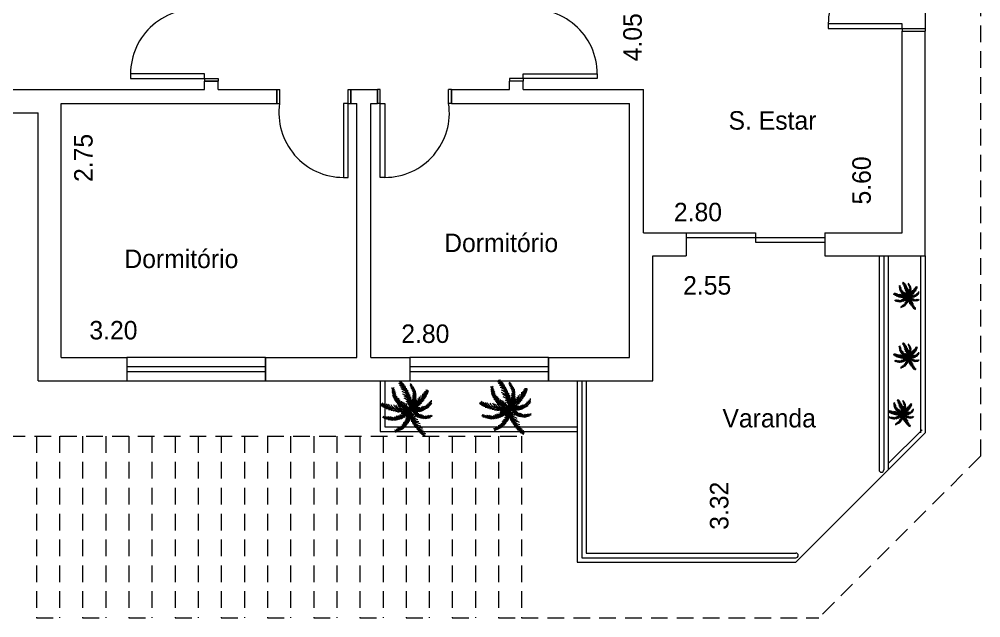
# Model space of a CAD drawing. Extents: x 0.2 to 15.9, y 0 to 13.5.
# Drawn here: x 5.49 to 15.89, y 0.01 to 6.49 of the extents above; entities that cross this region are included whole.
import ezdxf

# ---------------------------------------------------------------- set-up
doc = ezdxf.new("R2010")
doc.units = 0
doc.linetypes.add('ACAD_ISO02W100', pattern=[15, 12, -3])
doc.layers.get('0').update_dxf_attribs({"linetype": 'CONTINUOUS'})
doc.layers.get('DEFPOINTS').update_dxf_attribs({"linetype": 'CONTINUOUS'})
for name, color, linetype in [('BLOCO', 5, 'CONTINUOUS'), ('HACHURA', 1, 'CONTINUOUS'), ('PAREDE', 7, 'CONTINUOUS'), ('PONTILHADO', 8, 'ACAD_ISO02W100'), ('VEGETACAO', 3, 'CONTINUOUS')]:
    doc.layers.add(name, color=color, linetype=linetype)
doc.styles.add('PADRÃO', font='', dxfattribs={"height": 0.2})
doc.styles.get('PADRÃO').set_extended_font_data('AvantGarde Bk BT')
doc.dimstyles.new('PADRÃOS', dxfattribs={"dimtxt": 0.15, "dimasz": 0.1, "dimexe": 1.25, "dimexo": 0.625, "dimgap": 0.1, "dimtad": 0, "dimjust": 1, "dimzin": 1, "dimdsep": 46, "dimtxsty": 'PADRÃO', "dimcen": 2.5, "dimse1": 1, "dimse2": 1, "dimsd1": 1, "dimsd2": 1, "dimclrt": 1, "dimadec": 0, "dimazin": 0, "dimtfac": 1, "dimtdec": 4, "dimtmove": 0, "dimatfit": 3, "dimfxl": 1, "dimtolj": 1, "dimtzin": 0, "dimarcsym": 0})

# ---------------------------------------------------------------- blocks, each defined once
blk = doc.blocks.new('P80D15')
at = {"layer": 'BLOCO', "ltscale": 0.015}
for p, q in [((0, 0.15), (0, 0)), ((0, 0.15), (0.03, 0.15)), ((0.03, 0.15), (0.03, 0)), ((0.77, 0.15), (0.77, 0)), ((0.77, 0.15), (0.8, 0.15)), ((0.8, 0.15), (0.8, 0)), ((0, 0), (0.03, 0)), ((0.77, 0), (0.8, 0))]:
    blk.add_line(p, q, dxfattribs=at)
at = {"layer": 'BLOCO'}
blk.add_lwpolyline([(0.77, 0.15), (0.72, 0.15), (0.72, 0.95), (0.77, 0.95)], close=True, dxfattribs=at)
at = {"layer": 'BLOCO', "ltscale": 0.015}
blk.add_arc((0.72, 0.252), 0.698, 90, 188.4445, dxfattribs=at)
blk = doc.blocks.new('P80E15')
at = {"layer": 'BLOCO', "ltscale": 0.015}
for p, q in [((0.03, 0.15), (0, 0.15)), ((0, 0.15), (0, 0)), ((0.03, 0.15), (0.03, 0)), ((0.8, 0.15), (0.77, 0.15)), ((0.77, 0.15), (0.77, 0)), ((0.8, 0.15), (0.8, 0)), ((0.03, 0), (0, 0)), ((0.8, 0), (0.77, 0))]:
    blk.add_line(p, q, dxfattribs=at)
at = {"layer": 'BLOCO'}
blk.add_lwpolyline([(0.03, 0.15), (0.08, 0.15), (0.08, 0.95), (0.03, 0.95)], close=True, dxfattribs=at)
at = {"layer": 'BLOCO', "ltscale": 0.015}
blk.add_arc((0.08, 0.252), 0.698, 351.5555, 90, dxfattribs=at)
blk = doc.blocks.new('P80E25')
at = {"layer": 'BLOCO', "ltscale": 0.015}
for p, q in [((0.03, 0.25), (0, 0.25)), ((0, 0.25), (0, 0)), ((0.03, 0.25), (0.03, 0)), ((0.8, 0.25), (0.77, 0.25)), ((0.77, 0.25), (0.77, 0)), ((0.8, 0.25), (0.8, 0)), ((0.8, 0), (0, 0))]:
    blk.add_line(p, q, dxfattribs=at)
at = {"layer": 'BLOCO'}
blk.add_lwpolyline([(0.03, 0.25), (0.08, 0.25), (0.08, 1.05), (0.03, 1.05)], close=True, dxfattribs=at)
at = {"layer": 'BLOCO', "ltscale": 0.015}
blk.add_arc((0.08, 0.352), 0.698, 351.5555, 90, dxfattribs=at)
blk = doc.blocks.new('J15')
at = {"layer": 'BLOCO'}
for p, q in [((1.5, 0.25), (0, 0.25)), ((0, 0.25), (0, 0)), ((1.5, 0), (1.5, 0.25)), ((1.5, 0.15), (0, 0.15)), ((0, 0.1), (1.5, 0.1)), ((0, 0), (1.5, 0))]:
    blk.add_line(p, q, dxfattribs=at)
blk = doc.blocks.new('ESTAR')
at = {"layer": 'HACHURA', "ltscale": 0.015, "style": 'PADRÃO'}
blk.add_text('S. Estar', height=0.2, dxfattribs=at).set_placement((-0.425, -0.068))
blk = doc.blocks.new('DORMI')
at = {"layer": 'HACHURA', "ltscale": 0.015, "style": 'PADRÃO'}
blk.add_text('Dormitório', height=0.2, dxfattribs=at).set_placement((-0.516, -0.066))
blk = doc.blocks.new('*D37')
at = {"layer": 'DEFPOINTS', "color": 0, "linetype": 'ByBlock', "ltscale": 0.015}
for p in [(144.842, 150.686), (146.024, 150.686), (146.142, 146.636)]:
    blk.add_point(p, dxfattribs=at)
at = {"color": 1, "linetype": 'ByBlock', "ltscale": 0.015, "insert": (146.024, 147.202), "char_height": 0.2, "attachment_point": 5, "rotation": 90, "style": 'PADRÃO'}
blk.add_mtext('\\A1;4.05', dxfattribs=at)
blk = doc.blocks.new('*D38')
at = {"layer": 'DEFPOINTS', "color": 0, "linetype": 'ByBlock', "ltscale": 0.015}
for p in [(148.942, 145.309), (146.142, 145.086), (148.942, 145.086)]:
    blk.add_point(p, dxfattribs=at)
at = {"color": 1, "linetype": 'ByBlock', "ltscale": 0.015, "insert": (146.731, 145.309), "char_height": 0.2, "attachment_point": 5, "style": 'PADRÃO'}
blk.add_mtext('\\A1;2.80', dxfattribs=at)
blk = doc.blocks.new('*D39')
at = {"layer": 'DEFPOINTS', "color": 0, "linetype": 'ByBlock', "ltscale": 0.015}
for p in [(148.03, 150.686), (148.503, 150.686), (148.942, 145.086)]:
    blk.add_point(p, dxfattribs=at)
at = {"color": 1, "linetype": 'ByBlock', "ltscale": 0.015, "insert": (148.503, 145.652), "char_height": 0.2, "attachment_point": 5, "rotation": 90, "style": 'PADRÃO'}
blk.add_mtext('\\A1;5.60', dxfattribs=at)
blk = doc.blocks.new('*D42')
at = {"layer": 'DEFPOINTS', "color": 0, "linetype": 'ByBlock', "ltscale": 0.015}
for p in [(139.842, 146.486), (139.842, 143.736), (140.082, 143.736)]:
    blk.add_point(p, dxfattribs=at)
at = {"color": 1, "linetype": 'ByBlock', "ltscale": 0.015, "insert": (140.082, 145.896), "char_height": 0.2, "attachment_point": 5, "rotation": 90, "style": 'PADRÃO'}
blk.add_mtext('\\A1;2.75', dxfattribs=at)
blk = doc.blocks.new('*D43')
at = {"layer": 'DEFPOINTS', "color": 0, "linetype": 'ByBlock', "ltscale": 0.015}
for p in [(143.042, 144.03), (139.842, 143.736), (143.042, 143.736)]:
    blk.add_point(p, dxfattribs=at)
at = {"color": 1, "linetype": 'ByBlock', "ltscale": 0.015, "insert": (140.406, 144.03), "char_height": 0.2, "attachment_point": 5, "style": 'PADRÃO'}
blk.add_mtext('\\A1;3.20', dxfattribs=at)
blk = doc.blocks.new('*D44')
at = {"layer": 'DEFPOINTS', "color": 0, "linetype": 'ByBlock', "ltscale": 0.015}
for p in [(145.992, 143.992), (143.192, 143.736), (145.992, 143.736)]:
    blk.add_point(p, dxfattribs=at)
at = {"color": 1, "linetype": 'ByBlock', "ltscale": 0.015, "insert": (143.781, 143.992), "char_height": 0.2, "attachment_point": 5, "style": 'PADRÃO'}
blk.add_mtext('\\A1;2.80', dxfattribs=at)
blk = doc.blocks.new('*D45')
at = {"layer": 'DEFPOINTS', "color": 0, "linetype": 'ByBlock', "ltscale": 0.015}
for p in [(146.242, 144.836), (148.792, 144.836), (148.792, 144.515)]:
    blk.add_point(p, dxfattribs=at)
at = {"color": 1, "linetype": 'ByBlock', "ltscale": 0.015, "insert": (146.831, 144.515), "char_height": 0.2, "attachment_point": 5, "style": 'PADRÃO'}
blk.add_mtext('\\A1;2.55', dxfattribs=at)
blk = doc.blocks.new('*D46')
at = {"layer": 'DEFPOINTS', "color": 0, "linetype": 'ByBlock', "ltscale": 0.015}
for p in [(146.242, 144.836), (146.962, 141.519), (147.792, 141.519)]:
    blk.add_point(p, dxfattribs=at)
at = {"color": 1, "linetype": 'ByBlock', "ltscale": 0.015, "insert": (146.962, 142.131), "char_height": 0.2, "attachment_point": 5, "rotation": 90, "style": 'PADRÃO'}
blk.add_mtext('\\A1;3.32', dxfattribs=at)
blk = doc.blocks.new('COQUEIRO')
at = {"layer": 'VEGETACAO', "color": 3, "linetype": 'Continuous'}
blk.add_circle((0.049, -0.162), 0.00953, dxfattribs=at)
for centre, radius, start, end in [((-0.273, 0.458), 0.126, 185.1349, 217.5259), ((0.094, 0.463), 0.476, 182.9668, 259.2216), ((-0.215, 0.363), 0.16, 147.4511, 171.1195), ((-0.299, 0.331), 0.215, 52.6629, 75.7817), ((-0.259, 0.482), 0.0892, 38.1006, 73.5521), ((-0.297, 0.267), 0.246, 51.4822, 73.9367), ((-0.284, 0.512), 0.0956, 18.0047, 51.1933), ((-0.263, 0.278), 0.194, 39.1625, 73.1299), ((-0.285, 0.513), 0.111, 0.6626, 37.5314), ((-1.168, -0.101), 1.168, 3.5835, 33.6794), ((-0.27, 0.17), 0.26, 46.8609, 72.9794), ((-0.254, 0.492), 0.105, 349.125, 34.4798), ((-0.267, 0.444), 0.149, 349.0829, 34.1136), ((-0.298, 0.41), 0.204, 347.9478, 21.0006), ((-0.332, 0.373), 0.261, 347.4771, 14.0082), ((0.741, 1.47), 1.208, 231.9861, 234.0507), ((-0.313, 0.264), 0.414, 318.8188, 35.0736), ((-0.048, 0.361), 0.139, 46.9209, 70.5892), ((-0.055, 0.47), 0.0894, 12.9337, 47.4601), ((-0.018, 0.352), 0.114, 43.0502, 75.0053), ((-0.008, 0.332), 0.104, 31.0253, 71.1192), ((-0.059, 0.457), 0.109, 0.5145, 32.9054), ((-0.097, 0.416), 0.167, 2.0939, 19.9124), ((0.023, 0.417), 0.062, 335.9018, 29.9729), ((-0.023, 0.389), 0.117, 343.0876, 17.2837), ((-0.209, 0.448), 0.193, 198.128, 215.9464), ((-0.318, 0.364), 0.0712, 188.0675, 242.1386), ((-0.257, 0.371), 0.135, 200.7567, 234.9528), ((-0.273, 0.327), 0.111, 198.0801, 245.3084), ((-0.204, 0.355), 0.193, 207.8104, 244.988), ((-0.235, 0.333), 0.131, 143.0351, 174.9902), ((-0.166, 0.362), 0.237, 218.3341, 247.2059), ((-0.23, 0.309), 0.12, 146.9211, 187.0151), ((-0.204, 0.277), 0.13, 151.2763, 189.7632), ((-0.149, 0.26), 0.168, 166.1343, 195.0599), ((-0.128, 0.238), 0.166, 172.7381, 203.0098), ((-0.015, 0.231), 0.255, 180.5332, 200.9945), ((0.052, 0.239), 0.305, 184.3339, 203.7587), ((-0.219, 0.184), 0.185, 37.8311, 75.0496), ((-0.263, 0.022), 0.304, 46.4938, 70.6456), ((-0.19, 0.092), 0.181, 33.5502, 73.0784), ((-0.253, -0.041), 0.289, 38.7747, 63.7186), ((-0.322, 0.333), 0.276, 343.6236, 11.7485), ((-0.44, 0.277), 0.415, 346.7497, 9.4474), ((-0.468, 0.269), 0.466, 342.5956, 3.6479), ((-0.345, 0.224), 0.363, 335.5765, 3.9904), ((-0.508, 0.869), 1.015, 300.1574, 330.2533), ((-0.009, 0.296), 0.113, 28.2771, 66.7641), ((-0.038, 0.255), 0.146, 22.9804, 51.906), ((-0.164, 0.133), 0.265, 14.2817, 33.7065), ((-0.074, 0.154), 0.161, 0.7499, 35.1592), ((-0.04, 0.229), 0.144, 15.0306, 45.3023), ((-0.114, 0.163), 0.222, 17.0459, 37.5071), ((-0.087, 0.29), 0.234, 312.2404, 341.2164), ((-0.11, 0.326), 0.257, 320.0455, 341.677), ((-0.013, 0.295), 0.144, 317.5655, 358.3889), ((0.011, 0.368), 0.0962, 332.732, 19.9602), ((-0.051, 0.35), 0.168, 333.0524, 10.23), ((-0.081, 0.334), 0.206, 330.8344, 359.7063), ((0.022, 0.184), 0.158, 330.1241, 9.6524), ((-0.061, 0.214), 0.264, 343.0677, 7.2196), ((0.082, 0.242), 0.161, 334.405, 11.6236), ((0.185, 0.404), 0.227, 284.051, 310.5822), ((0.051, 0.277), 0.226, 343.4348, 9.5533), ((0.227, 0.391), 0.177, 284.5217, 317.5745), ((0.138, 0.313), 0.169, 335.7364, 9.7039), ((0.265, 0.381), 0.13, 285.6568, 330.6875), ((0.116, 0.335), 0.214, 348.0561, 10.5106), ((0.308, 0.389), 0.0913, 285.6989, 331.0537), ((0.166, 0.362), 0.187, 349.2369, 12.3557), ((0.312, 0.421), 0.0966, 297.2365, 334.1054), ((0.298, 0.389), 0.0776, 334.6746, 10.1261), ((0.312, 0.42), 0.0831, 314.5786, 347.7673), ((-0.583, 0.162), 0.0956, 230.2731, 263.4617), ((-0.584, 0.162), 0.111, 243.935, 280.8039), ((-0.548, 0.144), 0.0892, 207.9143, 243.3658), ((-0.409, 0.213), 0.215, 205.6847, 228.8035), ((-0.158, 1.15), 1.168, 247.7871, 277.883), ((-0.557, 0.136), 0.105, 246.9866, 292.3414), ((-0.513, 0.159), 0.149, 247.3528, 292.3836), ((-0.345, 0.223), 0.246, 207.5298, 229.9842), ((-0.349, 0.188), 0.194, 208.3365, 242.3039), ((-0.485, 0.196), 0.204, 260.4659, 293.5186), ((-0.245, 0.217), 0.26, 208.4871, 234.6056), ((-0.249, 0.164), 0.185, 206.4168, 243.6353), ((-0.098, 0.239), 0.304, 210.8208, 234.9726), ((-0.199, 0.279), 0.166, 219.6514, 260.4749), ((-0.476, -0.046), 0.476, 289.6767, 5.9315), ((-0.153, 0.153), 0.181, 208.388, 247.9163), ((-0.134, 0.375), 0.295, 236.3634, 257.9949), ((-0.129, 0.326), 0.269, 236.824, 265.8), ((-0.035, 0.241), 0.289, 217.7478, 242.6917), ((-0.117, 0.314), 0.275, 242.0966, 270.9498), ((-0.045, 0.195), 0.185, 182.8812, 217.2905), ((-0.045, 0.526), 0.51, 249.9963, 268.3797), ((-0.052, 0.162), 0.142, 182.7518, 227.4485), ((0.051, 0.241), 0.312, 220.1991, 235.6262), ((0.089, 0.195), 0.256, 192.2086, 217.6751), ((0.112, 0.197), 0.259, 193.5624, 222.692), ((-0.033, 0.127), 0.147, 227.1388, 254.0555), ((0.069, 0.142), 0.167, 191.4918, 237.4538), ((-0.236, -0.125), 0.312, 45.8402, 61.2673), ((-0.14, -0.02), 0.147, 27.4109, 54.3276), ((-0.273, 0.176), 0.302, 331.7284, 1.2298), ((-0.286, 0.135), 0.316, 332.7885, 358.0296), ((0.35, 0.221), 0.414, 212.1088, 288.3636), ((0.018, 0.275), 0.275, 269.3624, 294.6035), ((-0.183, 0.072), 0.225, 355.3484, 24.478), ((-0.252, 0.381), 0.444, 309.6606, 328.0441), ((-0.166, 0.083), 0.223, 0.3652, 25.8318), ((0.031, 0.128), 0.145, 272.5176, 318.4796), ((0.055, 0.281), 0.262, 268.3023, 297.8037), ((-0.052, 0.136), 0.124, 350.5919, 35.2886), ((-0.088, 0.275), 0.239, 307.0906, 335.9438), ((-0.046, 0.102), 0.128, 323.9848, 350.9015), ((0.065, 0.356), 0.316, 272.1505, 300.5643), ((0.009, 0.189), 0.225, 287.2794, 316.409), ((-0.165, 0.135), 0.271, 342.4141, 357.8413), ((0.026, 0.177), 0.223, 292.2962, 317.7628), ((0.051, 0.469), 0.405, 279.1695, 300.2219), ((-0.106, 0.181), 0.251, 335.3486, 0.2926), ((0.117, 0.091), 0.124, 282.5229, 327.2196), ((0.068, 0.45), 0.361, 283.3236, 306.0214), ((0.126, 0.119), 0.161, 292.6809, 327.0902), ((0.158, 0.381), 0.24, 280.1975, 308.3224), ((0.073, 0.195), 0.265, 306.2127, 325.6375), ((0.12, 0.159), 0.222, 308.9769, 329.4381), ((0.291, 0.192), 0.206, 262.7654, 291.6372), ((0.208, 0.115), 0.144, 306.9615, 337.2333), ((0.316, 0.171), 0.168, 264.9834, 302.161), ((0.233, 0.123), 0.146, 314.9114, 343.837), ((0.356, 0.12), 0.0962, 264.663, 311.8912), ((0.282, 0.112), 0.113, 320.2081, 358.6951), ((0.363, 0.159), 0.117, 275.0186, 309.2147), ((0.316, 0.124), 0.104, 322.9563, 3.0502), ((0.406, 0.127), 0.062, 267.8328, 321.9039), ((0.361, 0.238), 0.167, 294.0249, 311.8434), ((0.33, 0.14), 0.114, 334.9811, 6.9363), ((0.328, 0.172), 0.139, 338.8519, 2.5202), ((-0.543, -0.102), 0.103, 238.6493, 273.1756), ((-1.395, -1.3), 1.39, 52.0587, 54.1233), ((-0.399, 0.25), 0.476, 251.0358, 327.2906), ((-0.421, -0.075), 0.16, 215.5201, 239.1885), ((-0.401, -0.105), 0.131, 211.1041, 243.0592), ((-0.377, -0.109), 0.12, 214.9901, 255.0841), ((-0.456, 0.237), 0.261, 267.4582, 293.9893), ((-0.337, -0.097), 0.13, 219.3453, 257.8322), ((-0.415, 0.235), 0.276, 269.718, 297.8428), ((-0.301, -0.052), 0.168, 234.2033, 263.1289), ((-0.383, 0.362), 0.415, 272.019, 294.7167), ((-0.273, -0.041), 0.166, 240.8071, 271.0788), ((-0.402, -0.03), 0.237, 286.4031, 315.2749), ((-0.381, 0.391), 0.466, 277.8185, 298.8708), ((-0.224, 0.062), 0.255, 248.6022, 269.0635), ((-0.206, 0.127), 0.305, 252.4029, 271.8277), ((-0.337, -0.092), 0.166, 287.7204, 328.5439), ((-0.313, 0.279), 0.363, 277.476, 305.8899), ((-0.201, 0.021), 0.185, 250.9502, 285.3595), ((-0.402, 0.005), 0.295, 304.4324, 326.0639), ((-0.173, 0.002), 0.142, 250.8208, 295.5175), ((-0.355, -0.008), 0.269, 304.893, 333.869), ((-0.252, 0.218), 0.302, 280.2366, 309.738), ((-0.152, 0.144), 0.256, 260.2776, 285.7441), ((-0.145, 0.167), 0.259, 261.6314, 290.761), ((-0.339, -0.002), 0.275, 310.1656, 339.0188), ((-0.121, 0.096), 0.167, 259.5608, 305.5228), ((-0.214, 0.239), 0.316, 283.4369, 308.6779), ((-0.509, 0.144), 0.51, 318.0653, 336.4487), ((-0.145, -0.099), 0.142, 289.4618, 334.1584), ((-0.226, 0.048), 0.259, 300.2723, 329.4019), ((-0.217, 0.026), 0.256, 298.9185, 324.3851), ((-0.163, 0.007), 0.167, 298.2017, 344.1637), ((-0.281, -0.22), 0.269, 343.5339, 12.5099), ((-0.272, -0.206), 0.275, 348.8065, 17.6597), ((0.307, -0.181), 0.302, 160.3741, 189.8755), ((1.149, 0.228), 1.168, 192.2291, 222.325), ((0.385, -0.217), 0.363, 164.2222, 192.6361), ((0.108, 0.09), 0.145, 233.8766, 279.8386), ((0.146, -0.006), 0.147, 216.0566, 242.9733), ((0.225, 0.111), 0.312, 234.4859, 249.913), ((0.129, 0.151), 0.225, 248.6385, 277.768), ((0.514, -0.243), 0.466, 171.2413, 192.2936), ((0.254, 0.031), 0.289, 227.4204, 252.3643), ((0.271, 0.368), 0.444, 241.5916, 259.9751), ((0.296, 0.002), 0.239, 200.3806, 229.2339), ((0.134, 0.131), 0.223, 253.6553, 279.1219), ((0.152, 0.007), 0.124, 243.8819, 288.5786), ((0.31, -0.003), 0.234, 205.5304, 234.5064), ((0.233, 0.177), 0.239, 239.0216, 267.8748), ((0.177, 0.023), 0.161, 254.0399, 288.4492), ((0.351, 0.008), 0.257, 213.3355, 234.967), ((0.247, 0.182), 0.234, 244.1714, 273.1474), ((0.293, -0.076), 0.144, 210.8556, 251.679), ((0.182, 0.115), 0.265, 267.5717, 286.9965), ((0.272, 0.216), 0.257, 251.9764, 273.608), ((0.196, 0.059), 0.222, 270.3359, 290.7972), ((0.351, -0.022), 0.206, 224.1245, 252.9963), ((0.279, 0.115), 0.144, 249.4965, 290.3199), ((0.238, -0.031), 0.144, 268.3206, 298.5923), ((0.357, -0.055), 0.168, 226.3424, 263.52), ((0.262, -0.041), 0.146, 276.2705, 305.1961), ((0.356, -0.119), 0.0962, 226.022, 273.2503), ((0.294, -0.08), 0.113, 281.5672, 320.0541), ((0.386, -0.093), 0.117, 236.3776, 270.5737), ((0.328, -0.091), 0.104, 284.3154, 324.4093), ((0.4, -0.145), 0.062, 229.1918, 283.263), ((0.434, -0.03), 0.167, 255.384, 273.2024), ((0.349, -0.087), 0.114, 296.3402, 328.2953), ((0.367, -0.061), 0.139, 300.2109, 323.8793), ((-0.531, -0.093), 0.126, 253.2039, 285.5949), ((-0.498, -0.037), 0.193, 266.197, 284.0154), ((-0.46, -0.17), 0.0712, 256.1365, 310.2076), ((-0.444, -0.111), 0.135, 268.8257, 303.0218), ((-0.41, -0.141), 0.111, 266.1491, 313.3774), ((-0.41, -0.067), 0.193, 275.8794, 313.057), ((-0.212, -0.278), 0.13, 257.9862, 296.4732), ((-0.286, -0.356), 0.135, 307.4666, 341.6627), ((-0.211, -0.22), 0.168, 272.8443, 301.7699), ((-0.24, -0.358), 0.111, 304.7901, 352.0184), ((-0.196, -0.194), 0.166, 279.448, 309.7198), ((-0.287, -0.3), 0.193, 314.5204, 351.6979), ((-0.222, -0.084), 0.255, 287.2432, 307.7044), ((-0.249, -0.022), 0.305, 291.0438, 310.4686), ((-0.179, -0.102), 0.185, 289.5911, 324.0004), ((-0.304, -0.267), 0.237, 325.0441, 353.9159), ((-0.215, -0.274), 0.166, 326.3614, 7.1848), ((-0.326, -0.239), 0.295, 343.0734, 4.7049), ((0.487, -0.255), 0.415, 175.3954, 198.0931), ((0.212, -0.11), 0.181, 222.1958, 261.7241), ((0.274, -0.03), 0.304, 235.1395, 259.2913), ((0.379, -0.328), 0.276, 172.2693, 200.3941), ((0.255, -0.197), 0.185, 226.4768, 263.6953), ((0.395, -0.366), 0.261, 176.1228, 202.6539), ((0.303, -0.175), 0.26, 235.5066, 261.625), ((0.366, -0.407), 0.204, 176.5935, 209.6462), ((-0.291, -0.313), 0.16, 254.1611, 277.8294), ((-0.365, -0.397), 0.126, 291.8449, 324.2358), ((-0.257, -0.324), 0.131, 249.745, 281.7002), ((-0.235, -0.312), 0.12, 253.6311, 293.725), ((-0.374, -0.332), 0.193, 304.8379, 322.6564), ((-0.262, -0.412), 0.0712, 294.7774, 348.8486), ((0.312, -0.283), 0.194, 227.8082, 261.7756), ((0.341, -0.446), 0.149, 177.7285, 222.7593), ((0.344, -0.266), 0.246, 240.1279, 262.5823), ((0.335, -0.495), 0.105, 177.7707, 223.1255), ((0.356, -0.33), 0.215, 241.3086, 264.4274), ((0.369, -0.512), 0.111, 189.3083, 226.1771), ((0.339, -0.484), 0.0892, 226.7463, 262.1978), ((0.368, -0.511), 0.0956, 206.6504, 239.839)]:
    blk.add_arc(centre, radius, start, end, dxfattribs=at)
blk = doc.blocks.new('AV5')
at = {"layer": 'VEGETACAO', "xscale": 0.5, "yscale": 0.5, "zscale": 0.5}
blk.add_blockref('COQUEIRO', (-0.028, 0.096), dxfattribs=at)

msp = doc.modelspace()

# ---------------------------------------------------------------- linework, layer by layer
at = {"layer": 'BLOCO', "ltscale": 0.015}
for p, q in [((12.707, 4.178), (13.457, 4.178)), ((13.457, 4.178), (13.457, 4.078)), ((12.707, 4.128), (14.207, 4.128)), ((13.457, 4.078), (14.207, 4.078)), ((14.794, 3.928), (14.794, 1.612)), ((14.844, 3.928), (14.844, 1.612)), ((11.576, 2.578), (11.576, 0.662)), ((11.626, 2.578), (11.626, 0.712)), ((11.576, 0.662), (13.894, 0.662)), ((11.626, 0.712), (13.894, 0.712))]:
    msp.add_line(p, q, dxfattribs=at)
for centre, start, end in [((14.819, 1.612), 180, 0), ((13.894, 0.687), 270, 90)]:
    msp.add_arc(centre, 0.025, start, end, dxfattribs=at)
at = {"layer": 'PAREDE', "ltscale": 0.015}
for p, q in [((15.044, 4.178), (15.044, 6.361)), ((15.044, 6.361), (15.294, 6.361)), ((15.294, 3.928), (15.294, 6.361)), ((4.294, 5.728), (7.494, 5.728)), ((7.494, 5.728), (7.494, 5.819)), ((7.644, 5.819), (7.494, 5.819)), ((7.644, 5.728), (7.644, 5.819)), ((7.644, 5.728), (8.278, 5.728)), ((8.278, 5.728), (8.278, 5.578)), ((9.078, 5.728), (9.078, 5.578)), ((9.078, 5.728), (9.366, 5.728)), ((9.366, 5.728), (9.366, 5.578)), ((10.166, 5.728), (10.166, 5.578)), ((10.166, 5.728), (10.794, 5.728)), ((10.794, 5.728), (10.794, 5.819)), ((10.944, 5.819), (10.794, 5.819)), ((10.944, 5.728), (10.944, 5.819)), ((10.944, 5.728), (12.244, 5.728)), ((12.244, 4.178), (12.244, 5.728)), ((5.944, 2.828), (5.944, 5.578)), ((5.944, 5.578), (8.278, 5.578)), ((9.078, 5.578), (9.144, 5.578)), ((9.144, 2.828), (9.144, 5.578)), ((9.294, 2.828), (9.294, 5.578)), ((9.294, 5.578), (9.366, 5.578)), ((10.166, 5.578), (12.094, 5.578)), ((12.094, 2.828), (12.094, 5.578)), ((4.044, 5.478), (5.694, 5.478)), ((5.694, 2.578), (5.694, 5.478)), ((12.244, 4.178), (12.707, 4.178)), ((12.707, 4.178), (12.707, 3.928)), ((14.207, 4.178), (14.207, 3.928)), ((14.207, 4.178), (15.044, 4.178)), ((12.344, 3.928), (12.707, 3.928)), ((12.344, 2.578), (12.344, 3.928)), ((14.207, 3.928), (15.294, 3.928)), ((14.894, 3.928), (14.894, 2.338)), ((14.894, 3.928), (14.894, 1.612)), ((15.244, 3.928), (15.244, 2.012)), ((15.294, 3.928), (15.294, 2.012)), ((5.944, 2.828), (6.655, 2.828)), ((6.655, 2.828), (6.655, 2.578)), ((8.155, 2.828), (8.155, 2.578)), ((8.155, 2.828), (9.144, 2.828)), ((9.294, 2.828), (9.718, 2.828)), ((9.718, 2.828), (9.718, 2.578)), ((11.218, 2.828), (11.218, 2.578)), ((11.218, 2.828), (12.094, 2.828)), ((5.694, 2.578), (6.655, 2.578)), ((8.155, 2.578), (9.718, 2.578)), ((9.396, 2.578), (9.396, 2.028)), ((9.446, 2.578), (9.446, 2.078)), ((11.218, 2.578), (12.344, 2.578)), ((11.526, 2.578), (11.526, 0.612)), ((9.396, 2.028), (11.526, 2.028)), ((9.446, 2.078), (11.526, 2.078)), ((15.294, 2.012), (13.894, 0.612)), ((15.259, 2.047), (14.894, 1.682)), ((11.526, 0.612), (13.894, 0.612))]:
    msp.add_line(p, q, dxfattribs=at)
at = {"layer": 'PONTILHADO', "ltscale": 0.015}
for p, q in [((15.894, 1.763), (15.894, 9.077)), ((5.094, 1.978), (10.926, 1.978)), ((5.676, 1.978), (5.676, 0.012)), ((5.926, 1.978), (5.926, 0.012)), ((6.176, 1.978), (6.176, 0.012)), ((6.426, 1.978), (6.426, 0.012)), ((6.676, 1.978), (6.676, 0.012)), ((6.926, 1.978), (6.926, 0.012)), ((7.176, 1.978), (7.176, 0.012)), ((7.426, 1.978), (7.426, 0.012)), ((7.676, 1.978), (7.676, 0.012)), ((7.926, 1.978), (7.926, 0.012)), ((8.176, 1.978), (8.176, 0.012)), ((8.426, 1.978), (8.426, 0.012)), ((8.676, 1.978), (8.676, 0.012)), ((8.926, 1.978), (8.926, 0.012)), ((9.176, 1.978), (9.176, 0.012)), ((9.426, 1.978), (9.426, 0.012)), ((9.676, 1.978), (9.676, 0.012)), ((9.926, 1.978), (9.926, 0.012)), ((10.176, 1.978), (10.176, 0.012)), ((10.426, 1.978), (10.426, 0.012)), ((10.676, 1.978), (10.676, 0.012)), ((10.926, 1.978), (10.926, 0.012)), ((15.894, 1.763), (14.143, 0.012)), ((5.676, 0.012), (5.926, 0.012)), ((6.176, 0.012), (6.426, 0.012)), ((6.676, 0.012), (6.926, 0.012)), ((7.176, 0.012), (7.426, 0.012)), ((7.676, 0.012), (7.926, 0.012)), ((8.176, 0.012), (8.426, 0.012)), ((8.676, 0.012), (8.926, 0.012)), ((9.176, 0.012), (9.426, 0.012)), ((9.676, 0.012), (9.926, 0.012)), ((10.176, 0.012), (10.426, 0.012)), ((10.676, 0.012), (10.926, 0.012)), ((10.926, 0.012), (14.143, 0.012))]:
    msp.add_line(p, q, dxfattribs=at)

# ---------------------------------------------------------------- block references
at = {"layer": 'HACHURA', "ltscale": 0.015}
for name, p in [('ESTAR', (13.59, 5.363)), ('DORMI', (10.604, 4.036)), ('DORMI', (7.143, 3.863)), ('AV5', (9.747, 2.183)), ('AV5', (10.818, 2.199))]:
    msp.add_blockref(name, p, dxfattribs=at)
at = {"layer": 'HACHURA', "ltscale": 0.015, "xscale": 0.5, "yscale": 0.5, "zscale": 0.5}
for p in [(15.123, 3.449), (15.123, 2.794), (15.064, 2.181)]:
    msp.add_blockref('AV5', p, dxfattribs=at)
at = {"layer": 'PAREDE', "ltscale": 0.015}
for name, p, rotation in [('P80E25', (15.294, 6.361), 90), ('P80E15', (7.644, 5.819), 90), ('P80D15', (10.794, 6.619), 270), ('P80E15', (9.078, 5.728), 180.000000000002), ('P80D15', (10.166, 5.728), 180)]:
    msp.add_blockref(name, p, dxfattribs=dict(at, rotation=rotation))
for p in [(6.655, 2.578), (9.718, 2.578)]:
    msp.add_blockref('J15', p, dxfattribs=at)

# ---------------------------------------------------------------- texts
at = {"layer": 'HACHURA', "ltscale": 0.015, "style": 'PADRÃO'}
msp.add_text('Varanda', height=0.2, dxfattribs=at).set_placement((13.099, 2.072))

# ---------------------------------------------------------------- dimensions: what is measured, and where the dimension line sits
at = {"layer": 'HACHURA', "ltscale": 0.015}
for base, p1, p2, picture, middle in [((12.126, 9.778), (12.244, 5.728), (10.944, 9.778), '*D37', (12.126, 6.295)), ((6.184, 2.828), (5.944, 5.578), (5.944, 2.828), '*D42', (6.184, 4.989))]:
    dim = msp.add_linear_dim(base=base, p1=p1, p2=p2, angle=90, dimstyle='PADRÃOS', dxfattribs=at)
    dim.commit()
    dim.dimension.update_dxf_attribs({"geometry": picture, "text_midpoint": middle, "insert": (-133.897, -140.907)})
for base, p1, p2, picture, middle in [((14.606, 9.778), (15.044, 4.178), (14.132, 9.778), '*D39', (14.606, 4.745)), ((13.064, 0.612), (12.344, 3.928), (13.894, 0.612), '*D46', (13.064, 1.224))]:
    dim = msp.add_linear_dim(base=base, p1=p1, p2=p2, angle=90, dimstyle='PADRÃOS', dxfattribs=at)
    dim.commit()
    dim.dimension.update_dxf_attribs({"geometry": picture, "text_midpoint": middle, "dimtype": 160, "insert": (-133.897, -140.907)})
for base, p1, p2, picture, middle in [((15.044, 4.402), (12.244, 4.178), (15.044, 4.178), '*D38', (12.833, 4.402)), ((14.894, 3.607), (12.344, 3.928), (14.894, 3.928), '*D45', (12.934, 3.607)), ((9.144, 3.123), (5.944, 2.828), (9.144, 2.828), '*D43', (6.509, 3.123)), ((12.094, 3.085), (9.294, 2.828), (12.094, 2.828), '*D44', (9.883, 3.085))]:
    dim = msp.add_linear_dim(base=base, p1=p1, p2=p2, dimstyle='PADRÃOS', dxfattribs=at)
    dim.commit()
    dim.dimension.update_dxf_attribs({"geometry": picture, "text_midpoint": middle, "insert": (-133.897, -140.907)})

doc.saveas('drawing.dxf')
